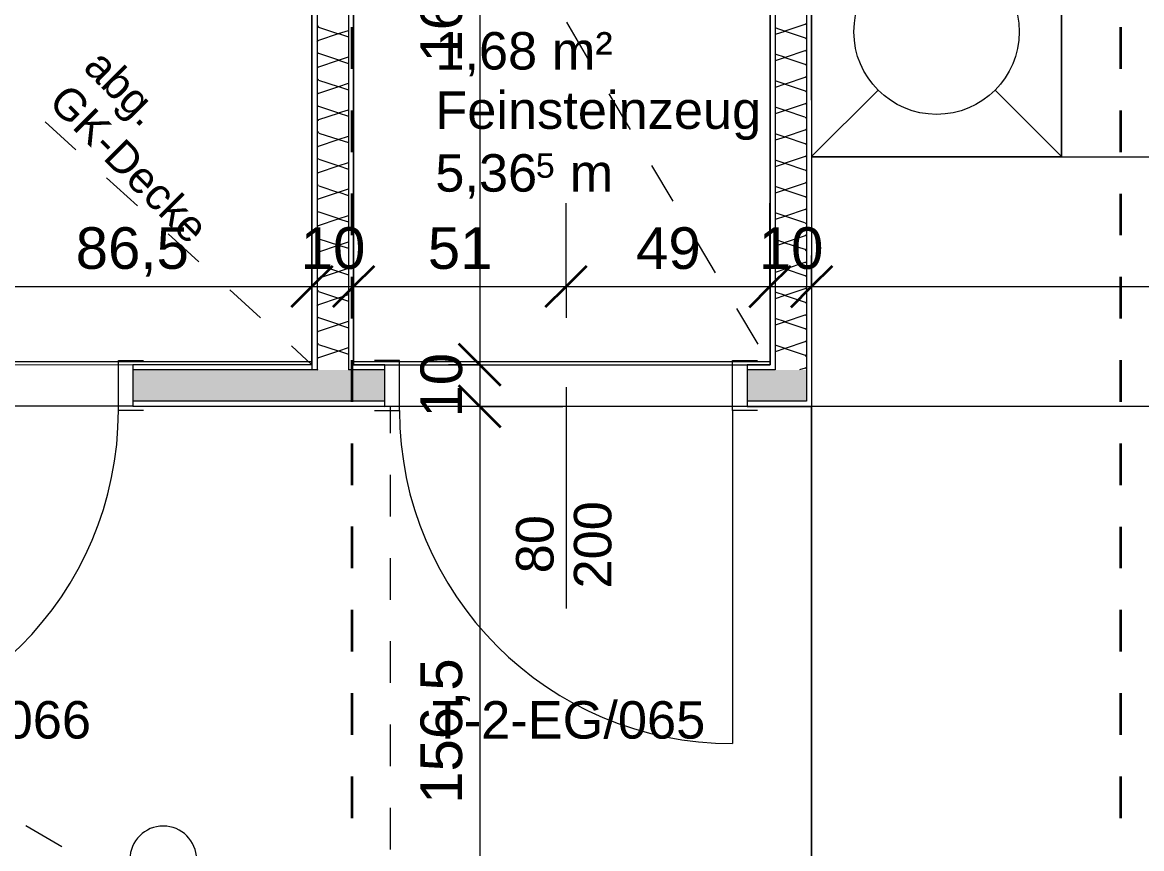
# Model space of a CAD drawing. Header units: metres. Extents: x -67.4 to -19.1, y 43.9 to 93.
# Drawn here: x -47.767 to -45.079, y 76.697 to 78.682 of the extents above; entities that cross this region are included whole.
import ezdxf

# ---------------------------------------------------------------- set-up
doc = ezdxf.new("R2010")
doc.units = ezdxf.units.M
for name, pattern in [('Strich Punkt Mittel', [0.015875, 0.00635, -0.004763, 0, -0.004763]), ('Verdeckt', [0.003, 0.002, -0.001]), ('Verdeckt Oben', [0.00225, 0.0015, -0.00075])]:
    doc.linetypes.add(name, pattern=pattern)
for name, color, linetype, lineweight in [('A_2D', 7, 'Continuous', 13), ('A_Bemassung-50_', 4, 'Continuous', 9), ('A_Bemassung_', 4, 'Continuous', 9), ('A_Beschriftung_', 7, 'Continuous', 9), ('A_Decken', 8, 'Continuous', 13), ('A_Moebel', 6, 'Continuous', 13), ('A_Raeume', 7, 'Continuous', 13), ('A_Raeume_', 7, 'Continuous', 5), ('A_Raeume_Beschriftung_', 7, 'Continuous', 9), ('A_Raster_', 1, 'Continuous', 9), ('A_Sanitaer', 3, 'Continuous', 13), ('A_Tueren', 31, 'Continuous', 13), ('A_Waende', 7, 'Continuous', 13), ('Text', 130, 'Continuous', 9)]:
    doc.layers.add(name, color=color, linetype=linetype, lineweight=lineweight)
doc.styles.add('Arial_2', font='arial.ttf', dxfattribs={"height": 0.09})
doc.styles.add('Arial_4', font='arial.ttf', dxfattribs={"height": 0.05849})
doc.styles.add('Arial_5', font='arial.ttf', dxfattribs={"height": 0.1})
doc.styles.add('Arial_7', font='arial.ttf', dxfattribs={"height": 0.075})
doc.dimstyles.new('WGA-Bemaßung_4', dxfattribs={"dimscale": 0.3048, "dimtxt": 0.102026, "dimasz": 0.328084, "dimexe": 0.246063, "dimexo": 0.0625, "dimgap": 0.04101, "dimtad": 1, "dimdec": 1, "dimlfac": 100, "dimrnd": 0.5, "dimdsep": 46, "dimtxsty": 'Arial_5', "dimblk1": 'OBLIQUE', "dimblk2": 'OBLIQUE', "dimsah": 1, "dimcen": 0.09, "dimdle": 0.246063, "dimazin": 2, "dimtfac": 1, "dimtdec": 4, "dimtix": 1, "dimtmove": 0, "dimatfit": 3, "dimfxl": 0.656168, "dimfxlon": 1, "dimtvp": 1, "dimtolj": 1, "dimtzin": 0, "dimarcsym": 2})

# ---------------------------------------------------------------- blocks, each defined once
blk = doc.blocks.new('UZ_D1 - SL_0800x2000_Zimmertür_Stahlzarge_GK-7175309-263_PP_00EG_BT2')
at = {"layer": 'A_Tueren', "lineweight": 5}
for p, q in [((-0.4, 0.06), (-0.46, 0.06)), ((-0.4, -0.06), (-0.4, 0.06)), ((0.4, 0.06), (0.46, 0.06)), ((0.4, -0.06), (0.4, 0.06)), ((-0.46, -0.06), (-0.4, -0.06)), ((0.46, -0.06), (0.4, -0.06)), ((0.4, -0.06), (0.4, -0.86))]:
    blk.add_line(p, q, dxfattribs=at)
blk.add_arc((0.4, -0.06), 0.8, 180, 270, dxfattribs=at)
blk = doc.blocks.new('UZ_D1 - SL_0800x2000_Zimmertür_Stahlzarge_GK-7175609-263_PP_00EG_BT2')
at = {"layer": 'A_Tueren', "lineweight": 5}
for p, q in [((0.4, 0.06), (0.4, 0.86)), ((-0.46, 0.06), (-0.4, 0.06)), ((-0.4, 0.06), (-0.4, -0.06)), ((0.4, 0.06), (0.4, -0.06)), ((0.46, 0.06), (0.4, 0.06)), ((-0.4, -0.06), (-0.46, -0.06)), ((0.4, -0.06), (0.46, -0.06))]:
    blk.add_line(p, q, dxfattribs=at)
blk.add_arc((0.4, 0.06), 0.8, 90, 180, dxfattribs=at)
blk = doc.blocks.new('Sani_Kueche_Zeile - Tiefe_600-V92-263_PP_00EG_BT2')
at = {"layer": 'A_Sanitaer'}
for p, q in [((-1.2005, -0.0254), (-1.2005, 0.5746)), ((-1.0647, 0.5746), (-0.8005, 0.5746)), ((-0.8005, 0.5746), (-0.0005, 0.5746)), ((-0.0005, 0.5746), (-0.0005, -0.0254)), ((-0.8005, -0.0254), (-1.2005, -0.0254)), ((-0.0005, -0.0254), (-0.8005, -0.0254))]:
    blk.add_line(p, q, dxfattribs=at)
blk = doc.blocks.new('Sani_Kueche_Zeile - Tiefe_600-V93-263_PP_00EG_BT2')
at = {"layer": 'A_Sanitaer'}
for p, q in [((-1.2005, 0.5746), (0.982, 0.5746)), ((0.982, 0.5746), (0.982, -0.0254)), ((0.982, -0.0254), (-1.2005, -0.0254))]:
    blk.add_line(p, q, dxfattribs=at)
blk = doc.blocks.new('MSys_Kueche_Geschirrspueler - 600-5681845-263_PP_00EG_BT2')
at = {"layer": 'A_Moebel'}
for p, q in [((-1.0409, -0.1342), (-1.2005, 0.0254)), ((-0.6005, 0.0254), (-1.2005, 0.0254)), ((-1.2005, 0.0254), (-1.2005, -0.5746)), ((-0.6005, 0.0254), (-0.7601, -0.1342)), ((-0.6005, -0.5746), (-0.6005, 0.0254)), ((-1.0409, -0.415), (-1.2005, -0.5746)), ((-0.6005, -0.5746), (-0.7601, -0.415))]:
    blk.add_line(p, q, dxfattribs=at)
blk.add_circle((-0.9005, -0.2746), 0.1985, dxfattribs=at)
blk = doc.blocks.new('BS_Wand_Lollipop - rechts_oben-2026913-263_PP_00EG_BT2')
at = {"layer": 'A_Beschriftung_'}
for p, q in [((0.0046, 0.0016), (0.0134, 0.0016)), ((-0.003, 0), (0.003, 0)), ((0.0046, -0.0016), (0.0134, -0.0016))]:
    blk.add_line(p, q, dxfattribs=at)
for centre, start, end in [((0.0046, 0), 90, 270), ((0.0134, 0), 270, 90)]:
    blk.add_arc(centre, 0.0016, start, end, dxfattribs=at)
blk = doc.blocks.new('DIMBLOCK451-263_PP_00EG_BT2')
at = {"layer": 'A_Bemassung-50_', "lineweight": 35, "transparency": 16777216}
for p, q in [((-46.6687, 79.5416), (-46.7187, 79.5916)), ((-46.6687, 79.5416), (-46.6187, 79.4916)), ((-46.6688, 77.8591), (-46.7188, 77.9091)), ((-46.6688, 77.8591), (-46.6188, 77.8091))]:
    blk.add_line(p, q, dxfattribs=at)
at = {"layer": 'A_Bemassung-50_', "transparency": 16777216}
for p, q in [((-46.6687, 79.5416), (-46.7437, 79.5416)), ((-46.6687, 79.5416), (-46.6688, 77.8591)), ((-46.6687, 79.5416), (-46.4687, 79.5416)), ((-46.6688, 77.8591), (-46.7438, 77.8591)), ((-46.6688, 77.8591), (-46.4688, 77.8591))]:
    blk.add_line(p, q, dxfattribs=at)
at = {"layer": 'A_Bemassung-50_', "color": 0, "transparency": 16777216, "insert": (-46.8111, 78.585), "char_height": 0.1, "width": 0.276883, "attachment_point": 1, "rotation": 90, "line_spacing_factor": 0.941778, "style": 'Arial_5'}
blk.add_mtext('168', dxfattribs=at)
blk = doc.blocks.new('_Oblique')
at = {"color": 0, "linetype": 'ByBlock', "lineweight": -2}
blk.add_line((-0.5, -0.5), (0.5, 0.5), dxfattribs=at)
blk = doc.blocks.new('DIMBLOCK452-263_PP_00EG_BT2')
at = {"layer": 'A_Bemassung-50_', "lineweight": 35, "transparency": 16777216}
for p, q in [((-46.6688, 77.8591), (-46.7188, 77.9091)), ((-46.6688, 77.8591), (-46.6188, 77.8091)), ((-46.6688, 77.7591), (-46.7188, 77.8091)), ((-46.6688, 77.7591), (-46.6188, 77.7091))]:
    blk.add_line(p, q, dxfattribs=at)
at = {"layer": 'A_Bemassung-50_', "transparency": 16777216}
for p, q in [((-46.6688, 77.8591), (-46.7438, 77.8591)), ((-46.6688, 77.8591), (-46.6688, 77.7591)), ((-46.6688, 77.8591), (-46.4688, 77.8591)), ((-46.6688, 77.7591), (-46.7438, 77.7591)), ((-46.6688, 77.7591), (-46.4688, 77.7591))]:
    blk.add_line(p, q, dxfattribs=at)
at = {"layer": 'A_Bemassung-50_', "color": 0, "transparency": 16777216, "insert": (-46.8111, 77.7322), "char_height": 0.1, "width": 0.184588, "attachment_point": 1, "rotation": 90, "line_spacing_factor": 0.941778, "style": 'Arial_5'}
blk.add_mtext('10', dxfattribs=at)
blk = doc.blocks.new('DIMBLOCK453-263_PP_00EG_BT2')
at = {"layer": 'A_Bemassung-50_', "lineweight": 35, "transparency": 16777216}
for p, q in [((-46.6688, 77.7591), (-46.7188, 77.8091)), ((-46.6688, 77.7591), (-46.6188, 77.7091)), ((-46.6688, 76.1965), (-46.7188, 76.2465)), ((-46.6688, 76.1965), (-46.6188, 76.1465))]:
    blk.add_line(p, q, dxfattribs=at)
at = {"layer": 'A_Bemassung-50_', "transparency": 16777216}
for p, q in [((-46.6688, 77.7591), (-46.7438, 77.7591)), ((-46.6688, 77.7591), (-46.6688, 76.1965)), ((-46.6688, 77.7591), (-46.4688, 77.7591)), ((-46.6688, 76.1965), (-46.8688, 76.1965)), ((-46.6688, 76.1965), (-46.5938, 76.1965))]:
    blk.add_line(p, q, dxfattribs=at)
at = {"layer": 'A_Bemassung-50_', "color": 0, "transparency": 16777216, "insert": (-46.8111, 76.8043), "char_height": 0.1, "width": 0.416266, "attachment_point": 1, "rotation": 90, "line_spacing_factor": 0.941778, "style": 'Arial_5'}
blk.add_mtext('156,5', dxfattribs=at)
blk = doc.blocks.new('BS_Tuer_PP - unten-10002439-263_PP_00EG_BT2')
at = {"layer": 'A_Beschriftung_'}
blk.add_line((0, 0.000124), (0, -0.010513), dxfattribs=at)
blk = doc.blocks.new('DIMBLOCK591-263_PP_00EG_BT2')
at = {"layer": 'A_Bemassung-50_', "transparency": 16777216}
for p, q in [((-47.9364, 78.0472), (-47.9364, 78.2472)), ((-47.0717, 78.0471), (-47.0717, 78.1221)), ((-47.9364, 78.0472), (-47.0717, 78.0471)), ((-47.9364, 78.0472), (-47.9364, 77.9722)), ((-47.0717, 78.0471), (-47.0717, 77.8471))]:
    blk.add_line(p, q, dxfattribs=at)
at = {"layer": 'A_Bemassung-50_', "lineweight": 35, "transparency": 16777216}
for p, q in [((-47.9364, 78.0472), (-47.8864, 78.0972)), ((-47.0717, 78.0471), (-47.0217, 78.0971)), ((-47.9364, 78.0472), (-47.9864, 77.9972)), ((-47.0717, 78.0471), (-47.1217, 77.9971))]:
    blk.add_line(p, q, dxfattribs=at)
at = {"layer": 'A_Bemassung-50_', "color": 0, "transparency": 16777216, "insert": (-47.639, 78.1895), "char_height": 0.1, "width": 0.323972, "attachment_point": 1, "rotation": 359.9941, "line_spacing_factor": 0.941778, "style": 'Arial_5'}
blk.add_mtext('86,5', dxfattribs=at)
blk = doc.blocks.new('DIMBLOCK592-263_PP_00EG_BT2')
at = {"layer": 'A_Bemassung-50_', "transparency": 16777216}
for p, q in [((-46.9718, 78.0471), (-46.9718, 78.2471)), ((-47.0717, 78.0471), (-47.0717, 78.1221)), ((-47.0717, 78.0471), (-46.9718, 78.0471)), ((-47.0717, 78.0471), (-47.0717, 77.8471)), ((-46.9718, 78.0471), (-46.9718, 77.9721))]:
    blk.add_line(p, q, dxfattribs=at)
at = {"layer": 'A_Bemassung-50_', "lineweight": 35, "transparency": 16777216}
for p, q in [((-47.0717, 78.0471), (-47.0217, 78.0971)), ((-46.9718, 78.0471), (-46.9218, 78.0971)), ((-47.0717, 78.0471), (-47.1217, 77.9971)), ((-46.9718, 78.0471), (-47.0218, 77.9971))]:
    blk.add_line(p, q, dxfattribs=at)
at = {"layer": 'A_Bemassung-50_', "color": 0, "transparency": 16777216, "insert": (-47.0987, 78.1895), "char_height": 0.1, "width": 0.184588, "attachment_point": 1, "rotation": 359.9941, "line_spacing_factor": 0.941778, "style": 'Arial_5'}
blk.add_mtext('10', dxfattribs=at)
blk = doc.blocks.new('DIMBLOCK593-263_PP_00EG_BT2')
at = {"layer": 'A_Bemassung-50_', "transparency": 16777216}
for p, q in [((-46.9718, 78.0471), (-46.9718, 78.2471)), ((-46.4614, 78.0471), (-46.4614, 78.2471)), ((-46.9718, 78.0471), (-46.4614, 78.0471)), ((-46.9718, 78.0471), (-46.9718, 77.9721)), ((-46.4614, 78.0471), (-46.4614, 77.9721))]:
    blk.add_line(p, q, dxfattribs=at)
at = {"layer": 'A_Bemassung-50_', "lineweight": 35, "transparency": 16777216}
for p, q in [((-46.9718, 78.0471), (-46.9218, 78.0971)), ((-46.4614, 78.0471), (-46.4114, 78.0971)), ((-46.9718, 78.0471), (-47.0218, 77.9971)), ((-46.4614, 78.0471), (-46.5114, 77.9971))]:
    blk.add_line(p, q, dxfattribs=at)
at = {"layer": 'A_Bemassung-50_', "color": 0, "transparency": 16777216, "insert": (-46.7935, 78.1894), "char_height": 0.1, "width": 0.184588, "attachment_point": 1, "rotation": 359.9941, "line_spacing_factor": 0.941778, "style": 'Arial_5'}
blk.add_mtext('51', dxfattribs=at)
blk = doc.blocks.new('DIMBLOCK594-263_PP_00EG_BT2')
at = {"layer": 'A_Bemassung-50_', "transparency": 16777216}
for p, q in [((-46.4614, 78.0471), (-46.4614, 78.2471)), ((-45.9718, 78.047), (-45.9718, 78.247)), ((-46.4614, 78.0471), (-45.9718, 78.047)), ((-46.4614, 78.0471), (-46.4614, 77.9721)), ((-45.9718, 78.047), (-45.9718, 77.972))]:
    blk.add_line(p, q, dxfattribs=at)
at = {"layer": 'A_Bemassung-50_', "lineweight": 35, "transparency": 16777216}
for p, q in [((-46.4614, 78.0471), (-46.4114, 78.0971)), ((-45.9718, 78.047), (-45.9218, 78.097)), ((-46.4614, 78.0471), (-46.5114, 77.9971)), ((-45.9718, 78.047), (-46.0218, 77.997))]:
    blk.add_line(p, q, dxfattribs=at)
at = {"layer": 'A_Bemassung-50_', "color": 0, "transparency": 16777216, "insert": (-46.2935, 78.1894), "char_height": 0.1, "width": 0.184588, "attachment_point": 1, "rotation": 359.9941, "line_spacing_factor": 0.941778, "style": 'Arial_5'}
blk.add_mtext('49', dxfattribs=at)
blk = doc.blocks.new('DIMBLOCK595-263_PP_00EG_BT2')
at = {"layer": 'A_Bemassung-50_', "transparency": 16777216}
for p, q in [((-45.9718, 78.047), (-45.9718, 78.247)), ((-45.8717, 78.047), (-45.8717, 78.122)), ((-45.9718, 78.047), (-45.8717, 78.047)), ((-45.9718, 78.047), (-45.9718, 77.972)), ((-45.8717, 78.047), (-45.8717, 77.847))]:
    blk.add_line(p, q, dxfattribs=at)
at = {"layer": 'A_Bemassung-50_', "lineweight": 35, "transparency": 16777216}
for p, q in [((-45.9718, 78.047), (-45.9218, 78.097)), ((-45.8717, 78.047), (-45.8217, 78.097)), ((-45.9718, 78.047), (-46.0218, 77.997)), ((-45.8717, 78.047), (-45.9217, 77.997))]:
    blk.add_line(p, q, dxfattribs=at)
at = {"layer": 'A_Bemassung-50_', "color": 0, "transparency": 16777216, "insert": (-45.9987, 78.1894), "char_height": 0.1, "width": 0.184588, "attachment_point": 1, "rotation": 359.9941, "line_spacing_factor": 0.941778, "style": 'Arial_5'}
blk.add_mtext('10', dxfattribs=at)
blk = doc.blocks.new('DIMBLOCK596-263_PP_00EG_BT2')
at = {"layer": 'A_Bemassung-50_', "transparency": 16777216}
for p, q in [((-37.7082, 78.0462), (-37.7081, 78.2462)), ((-45.8717, 78.047), (-45.8717, 78.122)), ((-45.8717, 78.047), (-37.6332, 78.0462)), ((-45.8717, 78.047), (-45.8717, 77.847)), ((-37.7082, 78.0462), (-37.7082, 77.9712))]:
    blk.add_line(p, q, dxfattribs=at)
at = {"layer": 'A_Bemassung-50_', "lineweight": 35, "transparency": 16777216}
for p, q in [((-45.8717, 78.047), (-45.8217, 78.097)), ((-37.7082, 78.0462), (-37.6581, 78.0962)), ((-45.8717, 78.047), (-45.9217, 77.997)), ((-37.7082, 78.0462), (-37.7582, 77.9962))]:
    blk.add_line(p, q, dxfattribs=at)
at = {"layer": 'A_Bemassung-50_', "color": 0, "transparency": 16777216, "insert": (-41.9634, 78.1889), "char_height": 0.1, "width": 0.416266, "attachment_point": 1, "rotation": 359.9941, "line_spacing_factor": 0.941778, "style": 'Arial_5'}
blk.add_mtext('816,5', dxfattribs=at)

msp = doc.modelspace()

# ---------------------------------------------------------------- hatches: boundary and pattern name
at = {"layer": 'A_Waende', "lineweight": 5}
h = msp.add_hatch(dxfattribs=at)
h.set_pattern_fill('FP_135', color=250, angle=247.64, style=0, pattern_type=2)
h.set_pattern_definition([(134.998, (-45.87189, 79.00938), (-0.2539954, 0.127012), [0.02245, -0.15715]), (134.998, (-45.98304, 79.05726), (-0.2539954, 0.127012), [0.02245, -0.15715]), (134.998, (-45.871645, 79.07307), (-0.2539954, 0.127012), [0.02245, -0.15715]), (134.998, (-45.98317, 79.12003), (-0.2539954, 0.127012), [0.02245, -0.15715]), (161.563, (-45.887347, 79.024384), (-0.5079932, 0.1270184), [0.0502, -0.35141]), (161.563, (-45.935654, 79.04101), (-0.5079932, 0.1270184), [0.0502, -0.35141]), (161.563, (-45.888023, 79.08846), (-0.5079932, 0.1270184), [0.0502, -0.35141]), (161.563, (-45.935404, 79.104705), (-0.5079932, 0.1270184), [0.0502, -0.35141]), (224.998, (-45.98335, 79.02495), (0.254004, 0.1269946), [0.02245, -0.15715]), (224.998, (-45.871645, 79.07307), (0.254004, 0.1269946), [0.02245, -0.15715]), (224.998, (-45.9831, 79.08864), (0.254004, 0.1269946), [0.02245, -0.15715]), (224.998, (-45.87178, 79.13584), (0.254004, 0.1269946), [0.02245, -0.15715]), (198.433, (-45.935654, 79.04101), (0.5080021, 0.126983), [0.0502, -0.35141]), (198.433, (-45.887957, 79.057074), (0.5080021, 0.126983), [0.0502, -0.35141]), (198.433, (-45.935404, 79.104705), (0.5080021, 0.126983), [0.0502, -0.35141]), (198.433, (-45.887708, 79.120768), (0.5080021, 0.126983), [0.0502, -0.35141])])
h.paths.add_polyline_path([(-45.8842, 77.8466), (-45.8842, 80.159), (-45.9592, 80.1589), (-45.9591, 77.8466), (-45.8842, 77.8466)])
h = msp.add_hatch(dxfattribs=at)
h.set_pattern_fill('FP_131', color=250, angle=-112.36, style=0, pattern_type=2)
h.set_pattern_definition([(314.998, (-47.07179, 78.81309), (0.253995, -0.127012), [0.02245, -0.15715]), (314.998, (-46.96064, 78.76521), (0.253995, -0.127012), [0.02245, -0.15715]), (314.998, (-47.072035, 78.74939), (0.253995, -0.127012), [0.02245, -0.15715]), (314.998, (-46.96089, 78.70151), (0.2539954, -0.127012), [0.02245, -0.15715]), (341.563, (-47.05579, 78.796774), (0.5079932, -0.1270184), [0.0502, -0.35141]), (341.563, (-47.008026, 78.781452), (0.5079932, -0.1270184), [0.0502, -0.35141]), (341.563, (-47.055658, 78.734005), (0.5079932, -0.1270184), [0.0502, -0.35141]), (341.563, (-47.008276, 78.71776), (0.5079932, -0.1270184), [0.0502, -0.35141]), (44.998, (-46.96071, 78.79659), (-0.254004, -0.1269946), [0.02245, -0.15715]), (44.998, (-47.072035, 78.74939), (-0.254004, -0.1269946), [0.02245, -0.15715]), (44.998, (-46.96058, 78.73382), (-0.254004, -0.1269946), [0.02245, -0.15715]), (44.998, (-47.072285, 78.6857), (-0.254004, -0.1269946), [0.02245, -0.15715]), (18.433, (-47.008026, 78.781452), (-0.5080021, -0.126983), [0.0502, -0.35141]), (18.433, (-47.055723, 78.76539), (-0.5080021, -0.126983), [0.0502, -0.35141]), (18.433, (-47.008276, 78.71776), (-0.5080021, -0.126983), [0.0502, -0.35141]), (18.433, (-47.055973, 78.701696), (-0.5080021, -0.126983), [0.0502, -0.35141])])
h.paths.add_polyline_path([(-46.9842, 77.8467), (-46.9842, 79.7666), (-47.0592, 79.7666), (-47.0592, 77.8467), (-47.0219, 77.8467)])
h = msp.add_hatch(dxfattribs=at)
h.set_pattern_fill('FP_129', color=250, angle=-112.36, style=0, pattern_type=2)
h.set_pattern_definition([(224.994, (-47.67924, 77.859476), (-0.12703, -0.2539865), [0.02245, -0.15715]), (224.994, (-47.72712, 77.74833), (-0.12703, -0.2539865), [0.02245, -0.15715]), (224.994, (-47.74293, 77.859725), (-0.12703, -0.2539865), [0.02245, -0.15715]), (224.994, (-47.79081, 77.74858), (-0.12703, -0.2539865), [0.02245, -0.15715]), (251.559, (-47.69555, 77.84348), (-0.1270539, -0.50798435), [0.0502, -0.35141]), (251.559, (-47.71087, 77.795716), (-0.1270539, -0.50798435), [0.0502, -0.35141]), (251.559, (-47.758318, 77.843347), (-0.1270539, -0.50798435), [0.0502, -0.35141]), (251.559, (-47.774564, 77.795966), (-0.1270539, -0.50798435), [0.0502, -0.35141]), (314.994, (-47.69481, 77.74802), (-0.126977, 0.254013), [0.02245, -0.15715]), (314.994, (-47.74293, 77.859725), (-0.126977, 0.254013), [0.02245, -0.15715]), (314.994, (-47.7585, 77.74827), (-0.126977, 0.254013), [0.02245, -0.15715]), (314.994, (-47.807005, 77.85905), (-0.126977, 0.254013), [0.02245, -0.15715]), (288.429, (-47.71087, 77.795716), (-0.1269475, 0.50801095), [0.0502, -0.35141]), (288.429, (-47.726933, 77.843413), (-0.1269475, 0.50801095), [0.0502, -0.35141]), (288.429, (-47.774564, 77.795966), (-0.1269475, 0.50801095), [0.0502, -0.35141]), (288.429, (-47.790627, 77.843662), (-0.1269475, 0.50801095), [0.0502, -0.35141])])
h.paths.add_polyline_path([(-45.8842, 77.7716), (-45.8843, 77.8466), (-46.0264, 77.8466), (-46.0264, 77.7716), (-45.8847, 77.7716)])
h.paths.add_polyline_path([(-46.8964, 77.7717), (-46.8964, 77.8467), (-47.5014, 77.8467), (-47.5014, 77.7718), (-46.9717, 77.7717)])
h.paths.add_polyline_path([(-48.3714, 77.7718), (-48.3714, 77.8468), (-49.4995, 77.847), (-49.4995, 77.772), (-49.3153, 77.7719)])

# ---------------------------------------------------------------- linework, layer by layer
at = {"layer": 'A_2D', "linetype": 'Verdeckt Oben'}
for p, q in [((-49.4868, 80.0592), (-47.0717, 77.8592)), ((-46.9717, 79.5416), (-45.9717, 77.8591)), ((-49.487, 77.7595), (-46.9681, 76.2915)), ((-46.8832, 75.8947), (-46.8832, 77.7597))]:
    msp.add_line(p, q, dxfattribs=at)
at = {"layer": 'A_Decken'}
for p, q in [((-45.8717, 80.159), (-45.8717, 77.7591)), ((-49.487, 77.8667), (-47.0717, 77.8667)), ((-46.9717, 77.8667), (-45.9717, 77.8667)), ((-47.5014, 77.7593), (-48.3714, 77.7593)), ((-46.0264, 77.7591), (-46.8964, 77.7592))]:
    msp.add_line(p, q, dxfattribs=at)
at = {"layer": 'A_Raeume', "color": 8, "linetype": 'Verdeckt'}
msp.add_line((-45.8717, 77.7591), (-45.8719, 75.9224), dxfattribs=at)
at = {"layer": 'A_Raeume_', "flags": 128}
for points in [[(-37.7082, 75.9387), (-37.708, 80.1588), (-45.8717, 80.159), (-45.8717, 79.6541), (-45.8717, 77.8091), (-45.8717, 77.7591), (-45.8717, 77.6561), (-45.8719, 75.9224), (-45.3962, 75.9355), (-45.2707, 75.9389)], [(-47.0667, 79.7666), (-47.0667, 80.0591), (-49.4868, 80.0592), (-49.487, 77.8595), (-47.0717, 77.8592), (-47.0717, 79.7666)], [(-46.9717, 77.8592), (-46.0095, 77.8591), (-45.9717, 77.8591), (-45.9717, 79.5416), (-46.9717, 79.5416)], [(-46.9682, 75.8965), (-46.8207, 75.8965), (-45.8719, 75.9224), (-45.8717, 77.7591), (-47.0217, 77.7592), (-49.384, 77.7594), (-49.487, 77.7595), (-49.4871, 76.0216), (-48.1781, 76.0215), (-48.1781, 76.2915), (-46.9681, 76.2915)]]:
    msp.add_lwpolyline(points, close=True, dxfattribs=at)
at = {"layer": 'A_Raster_', "linetype": 'Strich Punkt Mittel', "lineweight": 35}
for p, q in [((-46.9759, 85.8702), (-46.9771, 46.5269)), ((-45.1301, 85.8701), (-45.1313, 46.5268))]:
    msp.add_line(p, q, dxfattribs=at)
at = {"layer": 'A_Waende'}
for p, q in [((-45.8842, 80.1591), (-45.8842, 77.7716)), ((-47.0717, 79.7666), (-47.0717, 77.8592)), ((-47.0592, 79.7666), (-47.0592, 77.8467)), ((-46.9842, 79.5666), (-46.9842, 77.8467)), ((-45.9592, 79.5666), (-45.9592, 77.8466)), ((-46.9717, 77.8592), (-46.9717, 79.5416)), ((-45.9717, 79.5416), (-45.9717, 77.8591)), ((-47.0717, 77.8592), (-47.5014, 77.8593)), ((-47.5014, 77.8593), (-47.5014, 77.8468)), ((-47.0592, 77.8467), (-47.5014, 77.8468)), ((-46.8964, 77.8467), (-46.9842, 77.8467)), ((-46.8964, 77.8592), (-46.9717, 77.8592)), ((-46.8964, 77.8467), (-46.8964, 77.8592)), ((-45.9717, 77.8591), (-46.0264, 77.8591)), ((-46.0264, 77.8591), (-46.0264, 77.8466)), ((-45.9592, 77.8466), (-46.0264, 77.8466)), ((-47.5014, 77.7718), (-47.5014, 77.7593)), ((-46.8964, 77.7717), (-47.5014, 77.7718)), ((-47.5014, 77.7593), (-46.8964, 77.7592)), ((-46.8964, 77.7592), (-46.8964, 77.7717)), ((-46.0264, 77.7716), (-46.0264, 77.7591)), ((-45.8842, 77.7716), (-46.0264, 77.7716)), ((-46.0264, 77.7591), (-45.8717, 77.7591))]:
    msp.add_line(p, q, dxfattribs=at)
at = {"layer": 'A_Waende', "color": 250, "lineweight": 5}
for p, q in [((-47.5014, 77.8468), (-47.5014, 77.7718)), ((-46.8964, 77.7717), (-46.8964, 77.8467)), ((-46.0264, 77.8466), (-46.0264, 77.7716))]:
    msp.add_line(p, q, dxfattribs=at)

# ---------------------------------------------------------------- block references
at = {"layer": 'A_Beschriftung_'}
for name, p, xscale, yscale, zscale, rotation in [('BS_Tuer_PP - unten-10002439-263_PP_00EG_BT2', (-46.4614, 77.7991), 49.99999999999997, 49.99999999999997, 49.99999999999997, 359.99410823234), ('BS_Wand_Lollipop - rechts_oben-2026913-263_PP_00EG_BT2', (-47.4287, 76.001), 49.99999999999998, 49.99999999999998, 49.99999999999998, 89.99999999999991)]:
    msp.add_blockref(name, p, dxfattribs=dict(at, xscale=xscale, yscale=yscale, zscale=zscale, rotation=rotation))
at = {"layer": 'A_Moebel', "rotation": 269.9982758784547}
msp.add_blockref('MSys_Kueche_Geschirrspueler - 600-5681845-263_PP_00EG_BT2', (-45.2971, 77.7586), dxfattribs=at)
at = {"layer": 'A_Sanitaer'}
for name, p, rotation in [('Sani_Kueche_Zeile - Tiefe_600-V92-263_PP_00EG_BT2', (-45.2971, 79.5595), 89.99827587845475), ('Sani_Kueche_Zeile - Tiefe_600-V93-263_PP_00EG_BT2', (-44.6713, 77.7844), 359.998275878371)]:
    msp.add_blockref(name, p, dxfattribs=dict(at, rotation=rotation))
at = {"layer": 'A_Tueren'}
for name, p, rotation in [('UZ_D1 - SL_0800x2000_Zimmertür_Stahlzarge_GK-7175609-263_PP_00EG_BT2', (-47.9364, 77.8093), 179.9941082324638), ('UZ_D1 - SL_0800x2000_Zimmertür_Stahlzarge_GK-7175309-263_PP_00EG_BT2', (-46.4614, 77.8091), 359.9941082324638)]:
    msp.add_blockref(name, p, dxfattribs=dict(at, rotation=rotation))

# ---------------------------------------------------------------- texts
at = {"layer": 'A_Beschriftung_', "char_height": 0.09, "attachment_point": 1, "style": 'Arial_2'}
for s, insert, width, rotation in [('200', (-46.4427, 77.3217), 0.252532, 90), ('80', (-46.5816, 77.3581), 0.168354, 90), ('T-2-EG/066', (-48.2589, 77.0512), 0.781645, 359.9941), ('T-2-EG/065', (-46.7839, 77.051), 0.781645, 359.9941)]:
    msp.add_mtext(s, dxfattribs=dict(at, insert=insert, width=width, rotation=rotation))
at = {"layer": 'A_Raeume_Beschriftung_', "attachment_point": 1}
for s, insert, char_height, width, style in [('1,68 m²', (-46.7755, 78.6584), 0.09, 0.505063, 'Arial_2'), ('Feinsteinzeug', (-46.7755, 78.5159), 0.09, 0.909915, 'Arial_2'), ('5,36', (-46.7755, 78.365), 0.09, 0.292616, 'Arial_2'), ('5', (-46.5341, 78.3668), 0.0585, 0.056118, 'Arial_4'), (' m', (-46.4878, 78.365), 0.09, 0.164346, 'Arial_2')]:
    msp.add_mtext(s, dxfattribs=dict(at, insert=insert, char_height=char_height, width=width, style=style))
at = {"layer": 'Text', "color": 7, "char_height": 0.075, "attachment_point": 1, "rotation": 315, "style": 'Arial_7'}
for s, insert, width in [('abg. ', (-47.5706, 78.6238), 0.276582), ('GK-Decke', (-47.6548, 78.5396), 0.585232)]:
    msp.add_mtext(s, dxfattribs=dict(at, insert=insert, width=width))

# ---------------------------------------------------------------- dimensions: what is measured, and where the dimension line sits
at = {"layer": 'A_Bemassung_'}
for base, p1, p2, angle, override, picture, middle in [((-46.66877, 77.85911), (-46.46872, 79.5416), (-46.46877, 77.85911), 89.99828, {"dimpost": '<>', "dimfxl": 1.682493}, 'DIMBLOCK451-263_PP_00EG_BT2', (-46.7323, 78.70036)), ((-47.0717, 78.0471), (-47.9364, 78.2472), (-47.0717, 77.8471), 359.9941, {"dimpost": '<>', "dimfxl": 0.952713}, 'DIMBLOCK591-263_PP_00EG_BT2', (-47.504, 78.1107)), ((-46.9718, 78.0471), (-47.0717, 77.8471), (-46.9718, 78.2471), 359.9941, {"dimpost": '<>', "dimfxl": 0.412281}, 'DIMBLOCK592-263_PP_00EG_BT2', (-47.0218, 78.1107)), ((-46.4614, 78.0471), (-46.9718, 78.2471), (-46.4614, 78.2471), 359.9941, {"dimpost": '<>', "dimfxl": 0.510448}, 'DIMBLOCK593-263_PP_00EG_BT2', (-46.7166, 78.1107)), ((-45.9718, 78.047), (-46.4614, 78.2471), (-45.9718, 78.247), 359.9941, {"dimpost": '<>', "dimfxl": 0.489552}, 'DIMBLOCK594-263_PP_00EG_BT2', (-46.2166, 78.1106)), ((-45.8717, 78.047), (-45.9718, 78.247), (-45.8717, 77.847), 359.9941, {"dimpost": '<>', "dimfxl": 0.412342}, 'DIMBLOCK595-263_PP_00EG_BT2', (-45.9218, 78.1106)), ((-37.7082, 78.0462), (-45.8717, 77.847), (-37.7081, 78.2462), 359.9941, {"dimpost": '<>', "dimfxl": 8.173345}, 'DIMBLOCK596-263_PP_00EG_BT2', (-41.7899, 78.1102)), ((-46.6688, 77.7591), (-46.4688, 77.8591), (-46.4688, 77.7591), 89.9983, {"dimpost": '<>', "dimfxl": 0.100007}, 'DIMBLOCK452-263_PP_00EG_BT2', (-46.7323, 77.8091)), ((-46.6688, 76.1965), (-46.4688, 77.7591), (-46.8688, 76.1965), 89.9983, {"dimpost": '<>', "dimfxl": 1.613036}, 'DIMBLOCK453-263_PP_00EG_BT2', (-46.7324, 76.9778))]:
    dim = msp.add_linear_dim(base=base, p1=p1, p2=p2, angle=angle, dimstyle='WGA-Bemaßung_4', override=override, dxfattribs=at)
    dim.commit()
    dim.dimension.update_dxf_attribs({"geometry": picture, "text_midpoint": middle})

doc.saveas('drawing.dxf')
